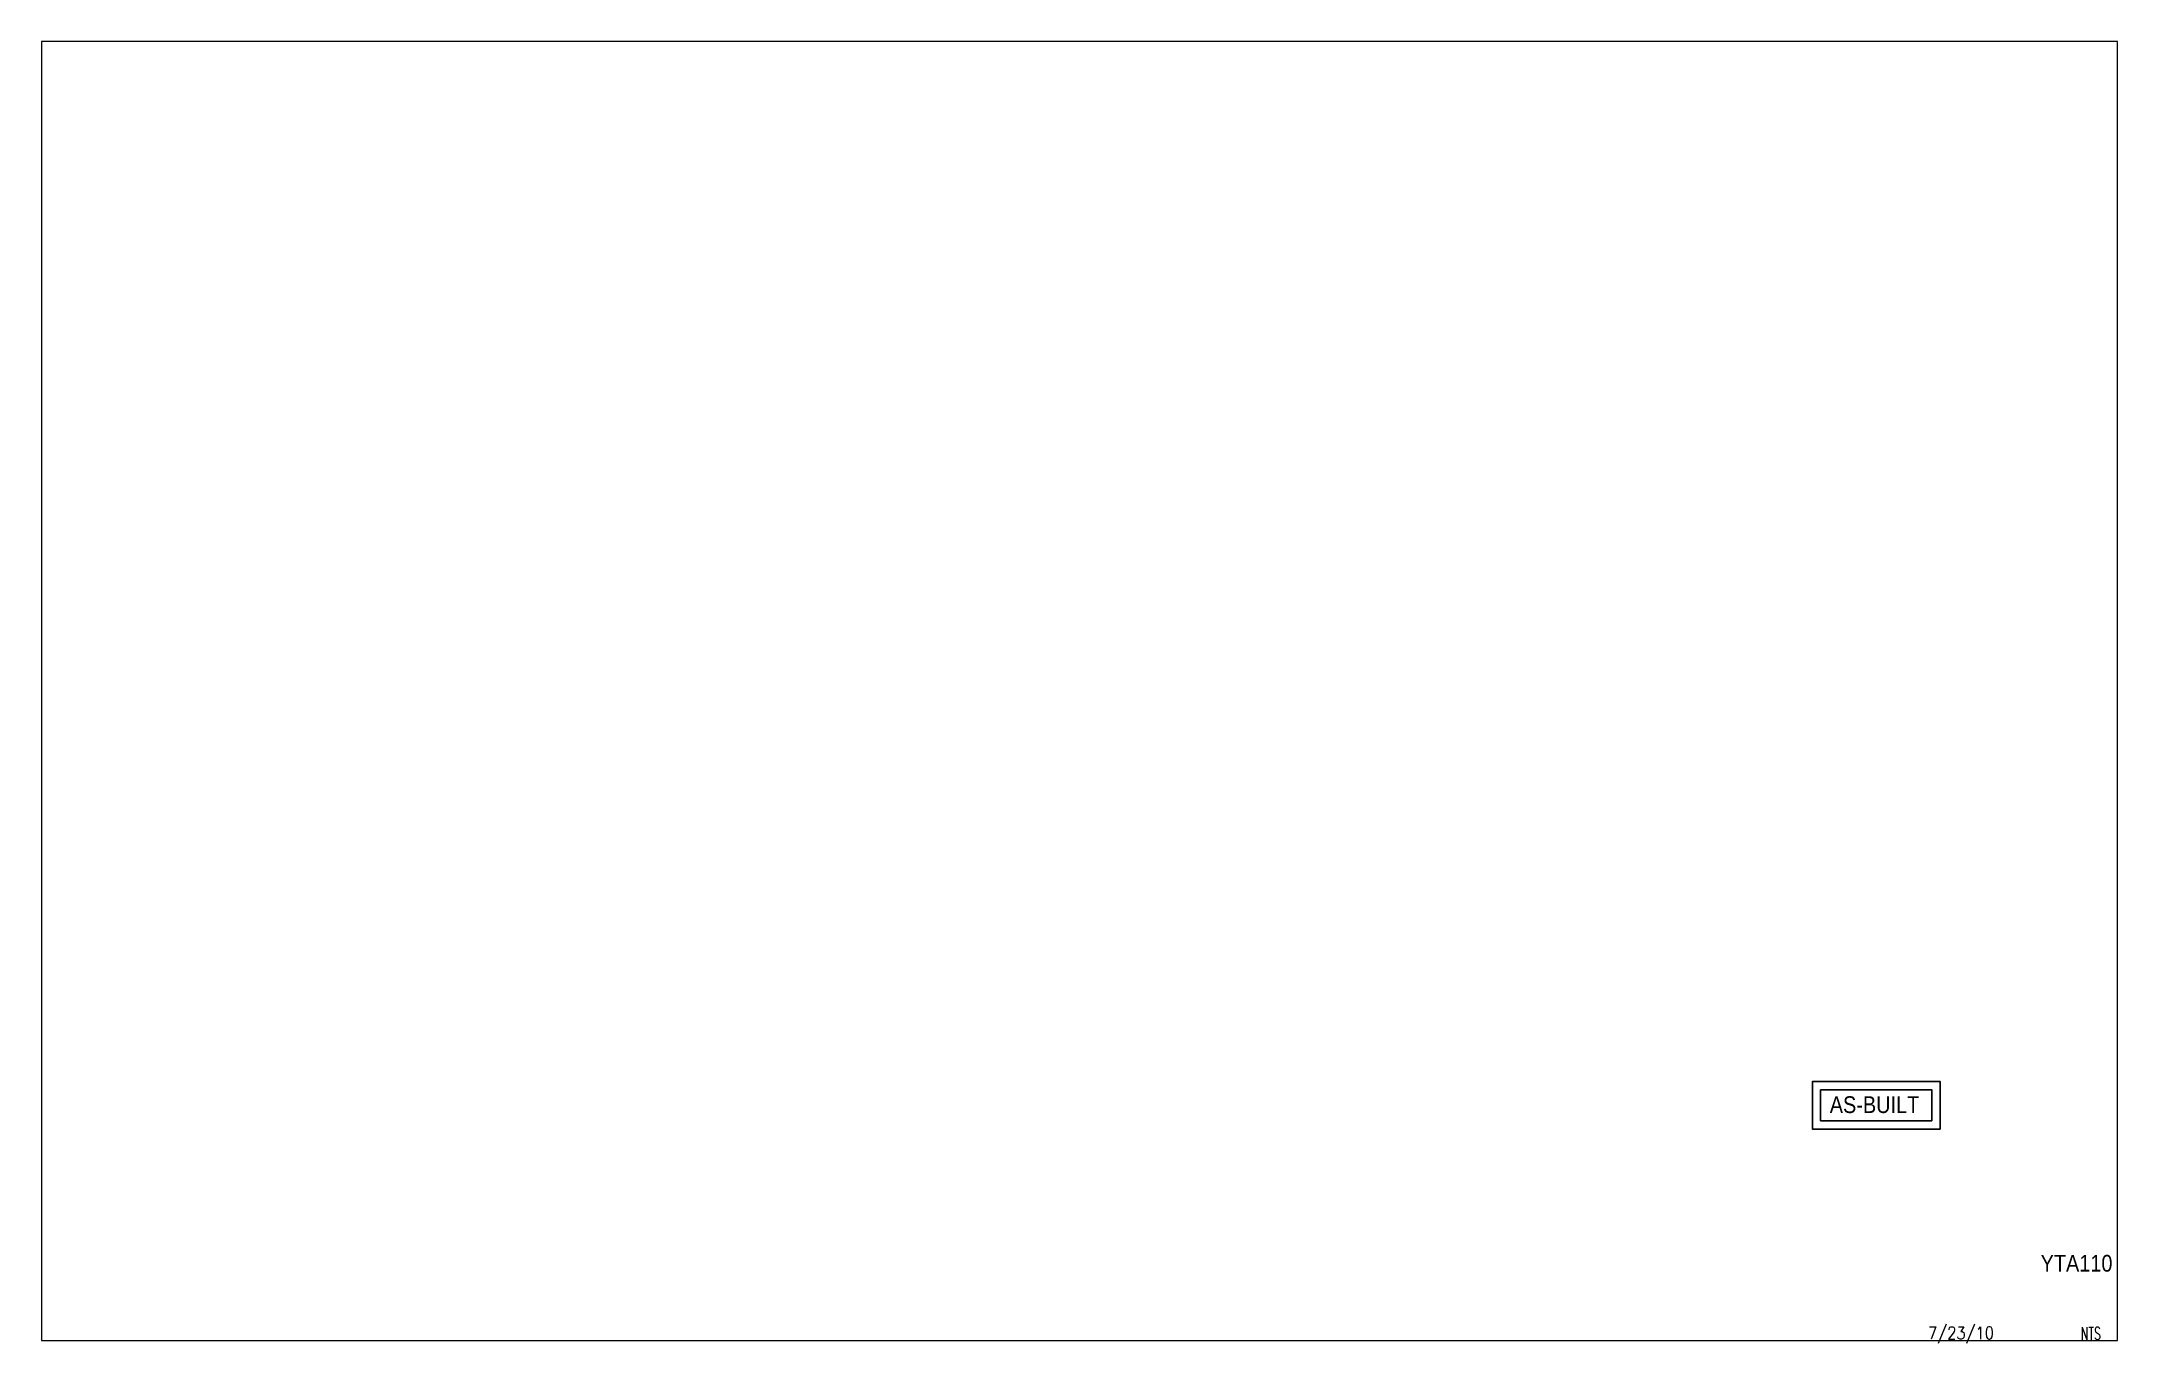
# Paper-space layout 'YTA110' of a CAD drawing. Header units: inches. Extents: x 1.1 to 16.6, y 0.4 to 10.1.
import ezdxf
from ezdxf.enums import TextEntityAlignment as Align

# ---------------------------------------------------------------- set-up
doc = ezdxf.new("R2010")
doc.units = ezdxf.units.IN
doc.header["$LTSCALE"] = 0.5
doc.header["$MEASUREMENT"] = 0
doc.layers.add('FH-TBINFO', color=51, linetype='Continuous', lineweight=13)
doc.styles.add('AR100', font='arial.ttf', dxfattribs={"width": 0.85})
doc.styles.add('PRT1', font='arial.ttf', dxfattribs={"width": 0.85, "height": 0.1875})
doc.styles.add('romans', font='romans.shx', dxfattribs={"width": 0.7})

# ---------------------------------------------------------------- blocks, each defined once
blk = doc.blocks.new('As-Built Stamp')
for points in [[(0.955, 0), (0, 0), (0, 0.355), (0.955, 0.355)], [(0.893, 0.062), (0.062, 0.062), (0.062, 0.293), (0.893, 0.293)]]:
    blk.add_lwpolyline(points, close=True)
at = {"insert": (0.13, 0.245), "char_height": 0.125, "attachment_point": 1, "style": 'AR100'}
blk.add_mtext_dynamic_manual_height_columns('AS-BUILT', width=1.39358, gutter_width=1, heights=[0], dxfattribs=at)

psp = doc.layouts.new('YTA110')

# ---------------------------------------------------------------- block references
psp.add_blockref('As-Built Stamp', (14.312, 2.029))

# ---------------------------------------------------------------- texts
at = {"layer": 'FH-TBINFO', "style": 'PRT1', "width": 0.85}
psp.add_text('YTA110', height=0.125, dxfattribs=at).set_placement((16.284, 1.028), align=Align.MIDDLE_CENTER)
at = {"layer": 'FH-TBINFO', "style": 'romans'}
for s, width, p in [('7/23/10', 0.85, (15.175, 0.461)), ('NTS', 0.65, (16.315, 0.457))]:
    psp.add_text(s, height=0.0938, dxfattribs=dict(at, width=width)).set_placement(p)

# ---------------------------------------------------------------- viewports
at = {"layer": 'DEFPOINTS'}
psp.add_viewport(center=(8.842, 5.299), size=(15.496, 9.69236), view_center_point=(-3424.212, -238.287), view_height=117.36221, dxfattribs=at)

doc.saveas('drawing.dxf')
